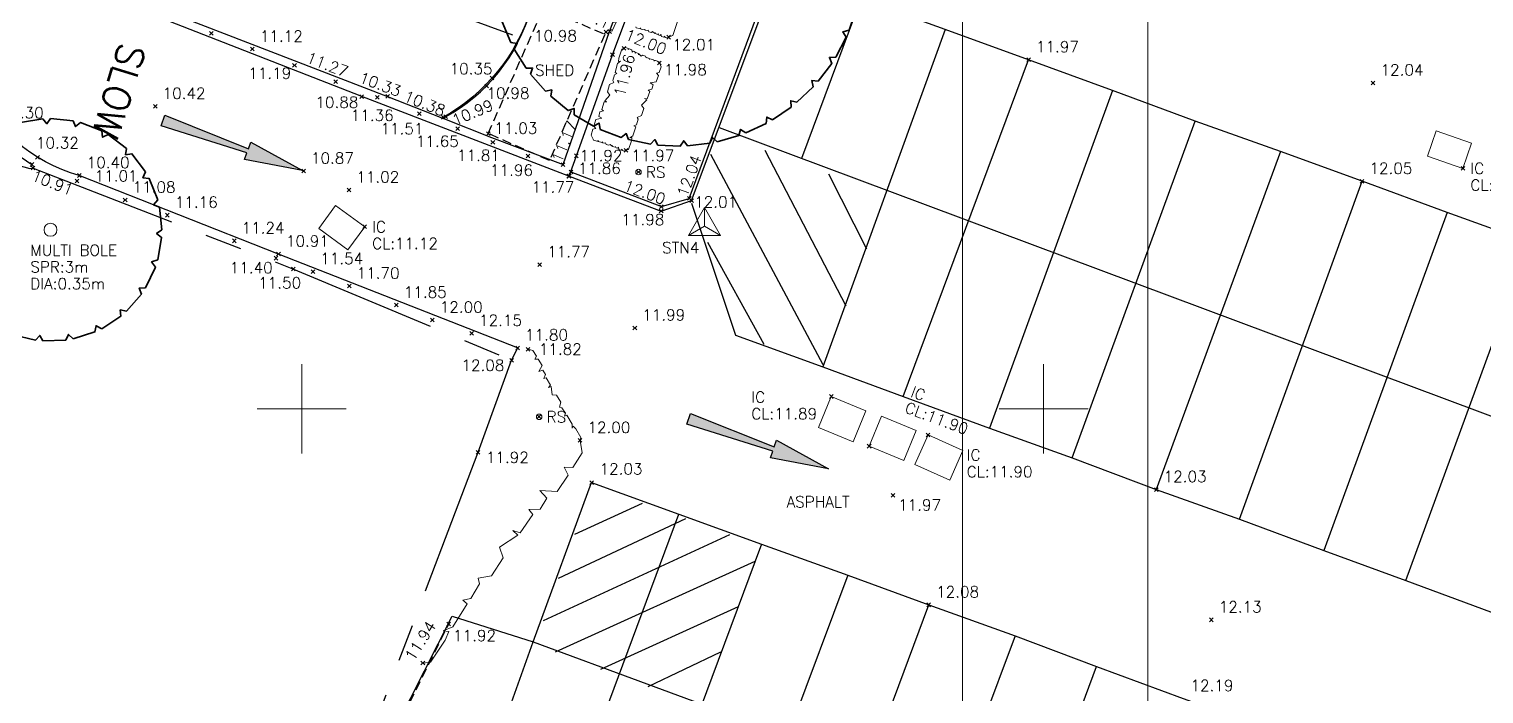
# Model space of a CAD drawing. Extents: x 521064 to 521635, y 174590 to 175241.
# Drawn here: x 521312.65 to 521351.87, y 174712.32 to 174730.23 of the extents above; entities that cross this region are included whole.
import ezdxf

# ---------------------------------------------------------------- set-up
doc = ezdxf.new("R2010")
doc.units = 0
doc.header["$PDMODE"] = 3
doc.header["$PDSIZE"] = 0.05
doc.linetypes.add('Centre', pattern=[7, 4, -1, 1, -1])
doc.linetypes.add('HIDDEN', pattern=[0.375, 0.25, -0.125])
doc.layers.get('0').update_dxf_attribs({"linetype": 'CONTINUOUS', "lineweight": 18})
for name, color, linetype, lineweight in [('I031G_SURVEY-GRID', 7, 'CONTINUOUS', 18), ('I042T_SURVEY-STA', 1, 'CONTINUOUS', 13), ('I901G_TITLE-SHEET', 7, 'CONTINUOUS', 18), ('I910T_TXT-GEN-S', 7, 'CONTINUOUS', 13), ('I923G_SURVEY-POINT', 7, 'CONTINUOUS', 18), ('I923T_SURVEY-LEVEL', 7, 'CONTINUOUS', 13), ('I941G_TREE', 72, 'CONTINUOUS', 18), ('I941G_TREE-VEG', 6, 'CONTINUOUS', 35), ('I941T_TREE-TXT', 82, 'CONTINUOUS', 13), ('I952G_KERB', 5, 'CONTINUOUS', 25), ('I960G_COVER', 1, 'CONTINUOUS', 18), ('I960T_COVER-TXT', 1, 'CONTINUOUS', 13), ('I976G_ST-FURN', 220, 'CONTINUOUS', 18), ('I976T_ST-FURN-TXT', 220, 'CONTINUOUS', 13), ('I995G_VEGETATION', 102, 'CONTINUOUS', 18)]:
    doc.layers.add(name, color=color, linetype=linetype, lineweight=lineweight)
for name, color, linetype in [('I280G_BLDG-FRAME', 7, 'HIDDEN'), ('I940G_SURFACE', 200, 'HIDDEN'), ('I971G_FENCE', 5, 'Centre'), ('I972G_WALL', 10, 'CONTINUOUS'), ('I997G_ROAD_MARKING', 7, 'CONTINUOUS')]:
    doc.layers.add(name, color=color, linetype=linetype)
doc.styles.add('MONOTXT', font='simplex.shx')

# ---------------------------------------------------------------- blocks, each defined once
blk = doc.blocks.new('PT_STATION')
at = {"color": 0, "linetype": 'Continuous', "flags": 128}
for points in [[(0, 0.5), (-0.433, -0.25)], [(-0.433, -0.25), (0, 0), (0, 0.5)], [(0.433, -0.25), (0, 0.5)], [(0, 0), (0.433, -0.25)], [(-0.433, -0.25), (0.433, -0.25)]]:
    blk.add_lwpolyline(points, dxfattribs=at)
blk = doc.blocks.new('HER Vegitation')
at = {"color": 0, "linetype": 'ByBlock'}
blk.add_polyline3d([(-0.00004, -0.00003, 0), (0.00496, 0.00717, 0), (0.01646, 0.00967, 0), (0.02056, 0.00527, 0), (0.02246, 0.01117, 0), (0.03586, 0.01367, 0), (0.04366, 0.00467, 0), (0.04396, 0.01187, 0), (0.05246, 0.01397, 0), (0.05806, 0.00867, 0), (0.05866, 0.01307, 0), (0.07366, 0.01587, 0), (0.07616, 0.01117, 0), (0.07586, 0.01587, 0), (0.09056, 0.01277, 0), (0.09396, 0.01967, 0), (0.10836, 0.02277, 0), (0.11586, 0.01747, 0), (0.11806, 0.02087, 0), (0.12926, 0.02367, 0), (0.13396, 0.02057, 0), (0.13366, 0.02467, 0), (0.15176, 0.02867, 0), (0.15836, 0.02587, 0), (0.15586, 0.02897, 0), (0.16176, 0.03147, 0), (0.17966, 0.03497, 0), (0.18366, 0.03187, 0)], dxfattribs=at)
blk = doc.blocks.new('1038-4m')
blk.add_hatch(color=256).paths.add_polyline_path([(-0.15, 0), (-0.06, 2.425), (-0.25, 2.425), (0, 4), (0.25, 2.425), (0.06, 2.425), (0.15, 0)])
at = {"flags": 128}
blk.add_lwpolyline([(-0.15, 0), (-0.06, 2.425), (-0.25, 2.425), (0, 4), (0.25, 2.425), (0.06, 2.425), (0.15, 0), (-0.15, 0)], dxfattribs=at)

msp = doc.modelspace()

# ---------------------------------------------------------------- linework, layer by layer
at = {"layer": 'I031G_SURVEY-GRID'}
for p, q in [((521320, 174721.2), (521320, 174718.8)), ((521340, 174721.2), (521340, 174718.8)), ((521318.8, 174720), (521321.2, 174720)), ((521338.8, 174720), (521341.2, 174720))]:
    msp.add_line(p, q, dxfattribs=at)
at = {"layer": 'I280G_BLDG-FRAME'}
msp.add_polyline3d([(521325.027, 174727.415, 11.029), (521326.521, 174730.811, 10.979), (521328.17, 174730.085, 11.114), (521326.677, 174726.689, 11.164)], close=True, dxfattribs=at)
at = {"layer": 'I901G_TITLE-SHEET'}
for points in [[(521342.812, 174590.228), (521134.212, 174590.228), (521134.212, 174754.428), (521342.812, 174754.428)], [(521546.412, 174590.228), (521337.812, 174590.228), (521337.812, 174754.428), (521546.412, 174754.428)]]:
    msp.add_lwpolyline(points, close=True, dxfattribs=at)
at = {"layer": 'I923G_SURVEY-POINT'}
for p in [(521317.561, 174730.114, 11.036), (521328.199, 174730.151, 11.113), (521328.299, 174730.164, 11.134), (521329.888, 174730.011, 12.013), (521318.671, 174729.689, 11.119), (521328.691, 174729.711, 11.998), (521319.805, 174729.253, 11.191), (521328.378, 174729.537, 11.958), (521329.641, 174729.317, 11.979), (521339.594, 174729.403, 11.972), (521320.914, 174728.815, 11.274), (521325.128, 174728.909, 10.35), (521321.616, 174728.412, 10.883), (521322.313, 174728.416, 10.326), (521324.982, 174728.699, 10.982), (521348.883, 174728.778, 12.042), (521316.05, 174728.149, 10.419), (521322.039, 174728.389, 11.355), (521323.167, 174727.948, 11.506), (521323.814, 174727.855, 10.387), (521323.881, 174727.867, 10.985), (521324.2, 174727.549, 11.654), (521325.027, 174727.415, 11.029), (521325.152, 174727.181, 11.806), (521328.738, 174726.964, 11.967), (521312.728, 174726.581, 10.565), (521312.756, 174726.486, 10.914), (521312.876, 174726.776, 10.316), (521326.103, 174726.814, 11.958), (521327.046, 174726.58, 11.172), (521327.403, 174726.815, 11.919), (521351.305, 174726.477, 12.065), (521313.943, 174726.138, 11.011), (521314.003, 174726.285, 10.405), (521320.049, 174726.405, 10.867), (521327.2, 174726.267, 11.775), (521327.2, 174726.266, 11.772), (521327.205, 174726.263, 11.775), (521327.213, 174726.269, 11.851), (521327.255, 174726.38, 11.856), (521329.078, 174726.377, 11.985), (521348.585, 174726.129, 12.051), (521321.272, 174725.894, 11.016), (521330.447, 174725.669, 12.044), (521315.24, 174725.624, 11.085), (521329.69, 174725.327, 11.981), (521329.695, 174725.447, 12.003), (521330.51, 174725.611, 12.006), (521316.38, 174725.217, 11.155), (521321.697, 174724.904, 11.118), (521318.179, 174724.525, 11.24), (521319.374, 174724.17, 10.915), (521319.307, 174724.059, 11.397), (521319.775, 174723.765, 11.504), (521326.416, 174723.882, 11.769), (521320.3, 174723.698, 11.541), (521321.281, 174723.307, 11.701), (521322.551, 174722.794, 11.85), (521323.521, 174722.392, 11.995), (521328.98, 174722.179, 11.993), (521324.58, 174722.034, 12.149), (521325.82, 174721.642, 11.802), (521326.103, 174721.604, 11.816), (521325.658, 174721.307, 12.075), (521334.277, 174720.332, 11.888), (521326.4, 174719.786, 11.955), (521327.502, 174719.15, 12.001), (521336.885, 174719.296, 11.904), (521324.755, 174718.831, 11.923), (521335.297, 174718.995, 11.905), (521327.814, 174718.012, 12.03), (521343.036, 174717.827, 12.032), (521335.941, 174717.674, 11.975), (521336.903, 174714.721, 12.08), (521344.522, 174714.317, 12.128), (521323.961, 174714.202, 11.924), (521323.265, 174713.156, 11.943)]:
    msp.add_point(p, dxfattribs=at)
at = {"layer": 'I940G_SURFACE'}
msp.add_polyline3d([(521317.498, 174700.675, 11.797), (521320.583, 174707.396, 11.853), (521323.961, 174714.202, 11.924)], dxfattribs=at)
at = {"layer": 'I941G_TREE'}
msp.add_circle((521313.227, 174724.822), 0.175, dxfattribs=at)
at = {"layer": 'I941G_TREE-VEG'}
for points in [[(521334.757, 174730.196), (521334.95, 174730.769), (521334.84, 174730.9), (521334.999, 174730.964)], [(521325.404, 174730.426), (521325.638, 174729.869), (521325.808, 174729.843), (521325.73, 174729.689)], [(521334.395, 174729.476), (521334.678, 174730.01), (521334.59, 174730.158), (521334.757, 174730.196)], [(521325.73, 174729.689), (521326.051, 174729.177), (521326.222, 174729.178), (521326.171, 174729.015)], [(521333.922, 174728.824), (521334.287, 174729.306), (521334.224, 174729.465), (521334.395, 174729.476)], [(521326.171, 174729.015), (521326.569, 174728.56), (521326.738, 174728.589), (521326.714, 174728.419)], [(521333.35, 174728.256), (521333.788, 174728.673), (521333.751, 174728.841), (521333.922, 174728.824)], [(521326.714, 174728.419), (521327.18, 174728.034), (521327.342, 174728.091), (521327.345, 174727.919)], [(521332.695, 174727.787), (521333.194, 174728.129), (521333.185, 174728.3), (521333.35, 174728.256)], [(521313.023, 174727.815), (521312.418, 174727.711), (521312.362, 174727.548), (521312.223, 174727.649)], [(521313.838, 174727.759), (521313.227, 174727.822), (521313.13, 174727.68), (521313.023, 174727.815)], [(521314.608, 174727.486), (521314.037, 174727.711), (521313.905, 174727.601), (521313.838, 174727.759)], [(521327.345, 174727.919), (521327.867, 174727.614), (521328.018, 174727.696), (521328.049, 174727.527)], [(521331.973, 174727.43), (521332.52, 174727.687), (521332.538, 174727.858), (521332.695, 174727.787)], [(521315.275, 174727.015), (521314.786, 174727.385), (521314.629, 174727.315), (521314.608, 174727.486)], [(521328.049, 174727.527), (521328.613, 174727.309), (521328.749, 174727.414), (521328.807, 174727.252)], [(521330.404, 174727.083), (521331.005, 174727.154), (521331.076, 174727.31), (521331.202, 174727.193)], [(521331.202, 174727.193), (521331.784, 174727.359), (521331.83, 174727.525), (521331.973, 174727.43)], [(521315.791, 174726.381), (521315.42, 174726.87), (521315.25, 174726.844), (521315.275, 174727.015)], [(521328.807, 174727.252), (521329.399, 174727.129), (521329.516, 174727.254), (521329.599, 174727.103)], [(521329.599, 174727.103), (521330.203, 174727.076), (521330.298, 174727.219), (521330.404, 174727.083)], [(521316.116, 174725.631), (521315.891, 174726.202), (521315.72, 174726.224), (521315.791, 174726.381)], [(521316.227, 174724.822), (521316.165, 174725.432), (521316.006, 174725.499), (521316.116, 174725.631)], [(521316.116, 174724.013), (521316.22, 174724.617), (521316.086, 174724.724), (521316.227, 174724.822)], [(521315.791, 174723.263), (521316.054, 174723.817), (521315.953, 174723.957), (521316.116, 174724.013)], [(521315.275, 174722.63), (521315.678, 174723.092), (521315.619, 174723.253), (521315.791, 174723.263)], [(521314.608, 174722.158), (521315.121, 174722.495), (521315.107, 174722.666), (521315.275, 174722.63)], [(521313.838, 174721.885), (521314.423, 174722.07), (521314.456, 174722.239), (521314.608, 174722.158)], [(521312.223, 174721.995), (521312.819, 174721.85), (521312.935, 174721.977), (521313.023, 174721.829)], [(521313.023, 174721.829), (521313.636, 174721.85), (521313.713, 174722.004), (521313.838, 174721.885)]]:
    msp.add_lwpolyline(points, dxfattribs=at)
at = {"layer": 'I952G_KERB'}
for points in [[(521327.205, 174726.263, 11.775), (521329.69, 174725.327, 11.981), (521330.51, 174725.611, 12.006), (521333.531, 174733.66, 12.012), (521336.744, 174742.518, 12.027), (521336.996, 174743.194, 12.005), (521337.551, 174744.708, 12.01), (521337.832, 174745.448, 12.024), (521340.664, 174753.387, 12.045), (521343.657, 174761.953, 12.054), (521346.749, 174770.855, 12.043), (521348.505, 174775.775, 12.011), (521348.893, 174776.937, 11.999)], [(521327.255, 174726.38, 11.856), (521329.695, 174725.447, 12.003), (521330.447, 174725.669, 12.044), (521333.422, 174733.695, 12.061), (521336.639, 174742.556, 12.077), (521336.898, 174743.234, 12.041), (521337.424, 174744.742, 12.04), (521337.707, 174745.509, 12.09), (521340.553, 174753.422, 12.109), (521343.562, 174761.98, 12.095), (521346.659, 174770.902, 12.092), (521348.382, 174775.797, 12.141), (521348.798, 174776.949, 12.05)]]:
    msp.add_polyline3d(points, dxfattribs=at)
at = {"layer": 'I960G_COVER'}
for points in [[(521351.305, 174726.477, 12.065), (521350.347, 174726.808, 12.075), (521350.581, 174727.486, 12.077), (521351.539, 174727.155, 12.068)], [(521321.697, 174724.904, 11.118), (521320.912, 174725.477, 10.999), (521320.457, 174724.854, 10.988), (521321.242, 174724.281, 11.108)], [(521334.277, 174720.332, 11.888), (521335.211, 174719.949, 11.883), (521334.867, 174719.111, 11.91), (521333.933, 174719.494, 11.915)], [(521335.297, 174718.995, 11.905), (521336.23, 174718.613, 11.908), (521336.56, 174719.417, 11.881), (521335.626, 174719.8, 11.877)], [(521336.885, 174719.296, 11.904), (521337.824, 174718.878, 11.917), (521337.469, 174718.08, 11.928), (521336.53, 174718.498, 11.915)]]:
    msp.add_polyline3d(points, close=True, dxfattribs=at)
at = {"layer": 'I971G_FENCE'}
for points in [[(521310.178, 174727.174, 10.346), (521312.671, 174726.472, 10.564), (521312.756, 174726.486, 10.914), (521319.775, 174723.765, 11.504), (521325.658, 174721.307, 12.075)], [(521320.857, 174708.558, 11.87), (521324.755, 174718.831, 11.923), (521325.658, 174721.307, 12.075)]]:
    msp.add_polyline3d(points, dxfattribs=at)
at = {"layer": 'I972G_WALL'}
for points in [[(521333.436, 174734.151, 12.073), (521330.47, 174735.249, 10.84), (521328.343, 174736.041, 10.201), (521326.084, 174730.486, 10.32), (521325.997, 174730.271, 10.324), (521325.9, 174730.06, 10.328), (521325.794, 174729.854, 10.331), (521325.678, 174729.654, 10.335), (521325.553, 174729.458, 10.339), (521325.42, 174729.269, 10.342), (521325.278, 174729.085, 10.346), (521325.128, 174728.909, 10.35), (521324.963, 174728.732, 10.355), (521324.79, 174728.564, 10.36), (521324.608, 174728.404, 10.366), (521324.42, 174728.252, 10.371), (521324.224, 174728.11, 10.376), (521324.022, 174727.977, 10.381), (521323.782, 174727.836, 10.387)], [(521323.811, 174727.826, 10.985), (521324.081, 174727.983, 10.985), (521324.275, 174728.108, 10.984), (521324.462, 174728.243, 10.983), (521324.643, 174728.387, 10.983), (521324.816, 174728.539, 10.982), (521324.982, 174728.699, 10.982), (521325.148, 174728.877, 10.981), (521325.305, 174729.062, 10.981), (521325.452, 174729.256, 10.98), (521325.588, 174729.457, 10.98), (521325.715, 174729.664, 10.979), (521325.83, 174729.878, 10.979), (521325.935, 174730.097, 10.978), (521326.028, 174730.321, 10.978), (521328.32, 174736.026, 10.947), (521328.816, 174735.821, 10.966), (521328.847, 174735.809, 11.05), (521329.343, 174735.628, 11.135), (521329.856, 174735.444, 11.213), (521330.262, 174735.299, 11.212)], [(521328.299, 174730.164, 11.134), (521330.167, 174735.095, 11.101), (521330.262, 174735.299, 11.212)], [(521327.2, 174726.267, 11.775), (521327.213, 174726.269, 11.851), (521327.403, 174726.815, 11.919), (521328.378, 174729.537, 11.958), (521330.42, 174734.996, 11.962), (521333.362, 174733.927, 12.047)], [(521327.2, 174726.266, 11.772), (521321.616, 174728.412, 10.883), (521315.308, 174730.869, 10.214), (521315.392, 174731.088, 10.214), (521322.313, 174728.416, 10.326), (521323.78, 174727.836, 10.383), (521323.851, 174727.814, 10.97), (521325.119, 174727.311, 11.028), (521327.046, 174726.58, 11.172)], [(521327.046, 174726.58, 11.172), (521328.299, 174730.164, 11.134)], [(521325.82, 174721.642, 11.802), (521319.374, 174724.17, 10.915), (521314.003, 174726.285, 10.405), (521313.767, 174726.358, 10.387), (521313.536, 174726.443, 10.369), (521313.31, 174726.542, 10.352), (521313.09, 174726.653, 10.334), (521312.876, 174726.776, 10.316), (521312.67, 174726.911, 10.312), (521312.472, 174727.057, 10.307), (521312.282, 174727.214, 10.302), (521312.102, 174727.381, 10.297), (521310.677, 174728.569, 10.225), (521310.534, 174728.385, 10.244), (521311.851, 174727.265, 10.446), (521311.993, 174727.133, 10.466), (521312.139, 174727.007, 10.486), (521312.29, 174726.886, 10.506), (521312.433, 174726.78, 10.526), (521312.579, 174726.678, 10.546), (521312.728, 174726.581, 10.565)], [(521325.82, 174721.642, 11.802), (521325.658, 174721.307, 12.075)]]:
    msp.add_polyline3d(points, dxfattribs=at)
at = {"layer": 'I976G_ST-FURN'}
for centre in [(521329.078, 174726.377, 11.985), (521326.4, 174719.786, 11.955)]:
    msp.add_circle(centre, 0.075, dxfattribs=at)
at = {"layer": 'I997G_ROAD_MARKING'}
for p, q in [((521335.075, 174731.044), (521333.469, 174726.747)), ((521337.347, 174730.215), (521334.047, 174721.13)), ((521336.215, 174720.33), (521339.594, 174729.403)), ((521341.861, 174728.578), (521338.543, 174719.483)), ((521340.766, 174718.677), (521344.082, 174727.75)), ((521362.66, 174715.837), (521331.261, 174727.572)), ((521346.383, 174726.927), (521343.036, 174717.827)), ((521345.278, 174717.028), (521348.585, 174726.129)), ((521350.879, 174725.29), (521347.554, 174716.182)), ((521349.766, 174715.373), (521353.096, 174724.492)), ((521326.8, 174708.111), (521330.163, 174717.165)), ((521332.391, 174716.356), (521329.032, 174707.331)), ((521334.721, 174715.52), (521331.355, 174706.512)), ((521333.551, 174705.68), (521336.903, 174714.721)), ((521324.531, 174708.939), (521326.236, 174713.728)), ((521326.236, 174713.728), (521348.815, 174705.402)), ((521339.231, 174713.887), (521335.838, 174704.835)), ((521338.067, 174704.058), (521341.428, 174713.064))]:
    msp.add_line(p, q, dxfattribs=at)
for points in [[(521325.687, 174730.064), (521317.317, 174733.125), (521317.082, 174733.104), (521316.85, 174733.059), (521316.625, 174732.988), (521316.408, 174732.894), (521316.203, 174732.777), (521316.012, 174732.639), (521315.836, 174732.48), (521315.679, 174732.304), (521315.542, 174732.112), (521315.426, 174731.907), (521315.333, 174731.69), (521315.264, 174731.464), (521315.22, 174731.232)], [(521364.287, 174720.428), (521362.011, 174721.213), (521359.796, 174722.036), (521357.557, 174722.866), (521355.386, 174723.657), (521353.096, 174724.492), (521350.879, 174725.29), (521348.585, 174726.129), (521346.383, 174726.927), (521344.082, 174727.75), (521341.861, 174728.578), (521339.594, 174729.403), (521337.347, 174730.215), (521335.075, 174731.044), (521332.872, 174731.881)], [(521334.047, 174721.13), (521336.215, 174720.33), (521338.543, 174719.483), (521340.766, 174718.677), (521343.036, 174717.827), (521345.278, 174717.028), (521347.554, 174716.182), (521349.766, 174715.373), (521352.044, 174714.53), (521354.241, 174713.74), (521356.53, 174712.887), (521358.689, 174712.096), (521361.034, 174711.247)], [(521332.391, 174716.356), (521334.721, 174715.52), (521336.903, 174714.721), (521339.231, 174713.887), (521341.428, 174713.064), (521343.759, 174712.198), (521345.975, 174711.404), (521350.525, 174709.741), (521348.815, 174705.402), (521347.056, 174700.86), (521344.844, 174701.669), (521342.548, 174702.469), (521340.366, 174703.228), (521338.067, 174704.058), (521335.838, 174704.835), (521333.551, 174705.68), (521331.355, 174706.512), (521329.032, 174707.331), (521326.8, 174708.111), (521324.531, 174708.939), (521321.811, 174709.979), (521324.055, 174714.417), (521326.236, 174713.728)]]:
    msp.add_lwpolyline(points, dxfattribs=at)
at = {"layer": 'I997G_ROAD_MARKING', "color": 2}
for points in [[(521332.488, 174726.967), (521334.666, 174722.776)], [(521334.053, 174721.187), (521331.028, 174726.853)], [(521335.231, 174724.299), (521334.21, 174726.319)], [(521330.503, 174725.544), (521331.694, 174721.986), (521334.047, 174721.13)], [(521330.942, 174724.491), (521332.453, 174721.745)], [(521326.236, 174713.728), (521327.814, 174718.012)], [(521327.814, 174718.012), (521330.163, 174717.165), (521332.391, 174716.356)], [(521327.36, 174716.621), (521329.182, 174717.464)], [(521326.918, 174715.436), (521330.352, 174717.045)], [(521331.53, 174716.603), (521326.507, 174714.291)], [(521326.844, 174713.455), (521332.226, 174715.896)], [(521328.065, 174712.993), (521331.773, 174714.675)], [(521329.337, 174712.524), (521331.296, 174713.452)]]:
    msp.add_lwpolyline(points, dxfattribs=at)

# ---------------------------------------------------------------- block references
at = {"layer": 'I042T_SURVEY-STA'}
msp.add_blockref('PT_STATION', (521330.858, 174724.919), dxfattribs=at)
at = {"layer": 'I995G_VEGETATION', "linetype": 'Continuous'}
for p, xscale, yscale, zscale, rotation in [((521331.413, 174734.341, 11.946), 24.62778735066319, 24.62778735066319, 24.62778735066319, 240.8034323430349), ((521329.888, 174730.011, 12.013), 4.976552763828503, 4.976552763828503, 4.976552763828503, 152.6921706385527), ((521327.858, 174727.264, 11.953), 13.8696994626317, 13.8696994626317, 13.8696994626317, 61.39803661863112), ((521328.691, 174729.711, 11.998), 5.515083826848642, 5.515083826848642, 5.515083826848642, 327.6435835127155), ((521329.641, 174729.317, 11.979), 13.5159841807437, 13.5159841807437, 13.5159841807437, 239.2265267636993), ((521328.738, 174726.964, 11.967), 4.991114953419316, 4.991114953419316, 4.991114953419316, 151.4243237045282), ((521326.103, 174721.604, 11.816), 15.15489272134098, 15.15489272134098, 15.15489272134098, 289.8956016985103), ((521327.502, 174719.15, 12.001), 39.37578255091677, 39.37578255091677, 39.37578255091677, 224.9538449056763)]:
    msp.add_blockref('HER Vegitation', p, dxfattribs=dict(at, xscale=xscale, yscale=yscale, zscale=zscale, rotation=rotation))
at = {"layer": 'I997G_ROAD_MARKING', "rotation": 250.3509847726674}
for p in [(521316.257, 174727.766), (521330.433, 174719.732)]:
    msp.add_blockref('1038-4m', p, dxfattribs=at)

# ---------------------------------------------------------------- texts
at = {"layer": 'I042T_SURVEY-STA', "style": 'MONOTXT'}
msp.add_text('STN4', height=0.3, dxfattribs=at).set_placement((521329.718, 174724.191))
at = {"layer": 'I910T_TXT-GEN-S', "style": 'MONOTXT'}
for s, p in [('SHED', (521326.292, 174728.97)), ('ASPHALT', (521333.072, 174717.344))]:
    msp.add_text(s, height=0.3, dxfattribs=at).set_placement(p)
at = {"layer": 'I923T_SURVEY-LEVEL', "style": 'MONOTXT'}
for s, rotation, p in [('11.11', 335.3639, (521327.413, 174730.598, 11.113)), ('12.00', 337.8221, (521328.685, 174729.964, 12.002)), ('11.27', 339.0959, (521320.097, 174729.339, 11.274)), ('11.96', 75.564, (521328.7, 174728.384, 11.958)), ('10.33', 339.7108, (521321.52, 174728.801, 10.326)), ('10.38', 338.1357, (521322.722, 174728.304, 10.383)), ('10.99', 22.6806, (521324.13, 174727.622, 10.985)), ('11.17', 67.4902, (521326.996, 174726.606, 11.172)), ('12.04', 69.4919, (521330.387, 174725.683, 12.044)), ('10.91', 338.4876, (521312.688, 174726.163, 10.914)), ('12.00', 339.8293, (521328.653, 174725.89, 12.003)), ('CL:11.90', 339.6608, (521336.234, 174719.915, 11.905)), ('11.94', 57.3554, (521323.013, 174713.181, 11.943))]:
    msp.add_text(s, height=0.3, rotation=rotation, dxfattribs=at).set_placement(p)
for s, p in [('11.12', (521318.871, 174729.889, 11.119)), ('10.98', (521326.261, 174729.898, 10.978)), ('12.01', (521329.987, 174729.658, 12.013)), ('11.97', (521339.794, 174729.603, 11.972)), ('10.35', (521323.986, 174729.01, 10.35)), ('11.98', (521329.762, 174728.985, 11.979)), ('12.04', (521349.083, 174728.978, 12.042)), ('11.19', (521318.56, 174728.889, 11.191)), ('10.42', (521316.25, 174728.349, 10.419)), ('10.98', (521324.982, 174728.353, 10.982)), ('10.30', (521311.887, 174727.825, 10.297)), ('10.88', (521320.369, 174728.107, 10.883)), ('11.36', (521321.321, 174727.756, 11.355)), ('11.51', (521322.123, 174727.397, 11.506)), ('11.03', (521325.194, 174727.409, 11.029)), ('10.32', (521312.834, 174727.013, 10.316)), ('11.65', (521323.077, 174727.057, 11.654)), ('10.87', (521320.249, 174726.605, 10.867)), ('11.81', (521324.186, 174726.678, 11.806)), ('11.92', (521327.49, 174726.671, 11.919)), ('11.97', (521328.887, 174726.672, 11.967)), ('10.40', (521314.203, 174726.485, 10.405)), ('11.96', (521325.076, 174726.28, 11.958)), ('11.86', (521327.445, 174726.328, 11.856)), ('12.05', (521348.785, 174726.329, 12.051)), ('11.01', (521314.418, 174726.123, 11.011)), ('11.08', (521315.44, 174725.824, 11.085)), ('11.02', (521321.472, 174726.094, 11.016)), ('11.77', (521326.194, 174725.824, 11.772)), ('CL:12.07', (521351.505, 174725.877, 12.065)), ('11.16', (521316.58, 174725.417, 11.155)), ('12.01', (521330.58, 174725.421, 12.006)), ('11.24', (521318.379, 174724.725, 11.24)), ('11.98', (521328.617, 174724.947, 11.981)), ('10.91', (521319.574, 174724.37, 10.915)), ('CL:11.12', (521321.897, 174724.304, 11.118)), ('11.54', (521320.5, 174723.898, 11.541)), ('11.77', (521326.616, 174724.082, 11.769)), ('11.40', (521318.059, 174723.65, 11.397)), ('11.70', (521321.481, 174723.507, 11.701)), ('11.50', (521318.826, 174723.244, 11.504)), ('11.85', (521322.751, 174722.994, 11.85)), ('12.00', (521323.721, 174722.592, 11.995)), ('11.99', (521329.18, 174722.379, 11.993)), ('12.15', (521324.78, 174722.234, 12.149)), ('11.80', (521326.02, 174721.842, 11.802)), ('11.82', (521326.391, 174721.458, 11.816)), ('12.08', (521324.305, 174721.023, 12.075)), ('CL:11.89', (521332.119, 174719.718, 11.888)), ('12.00', (521327.702, 174719.35, 12.001)), ('11.92', (521324.964, 174718.542, 11.923)), ('12.03', (521328.029, 174718.231, 12.028)), ('CL:11.90', (521337.927, 174718.157, 11.904)), ('12.03', (521343.236, 174718.027, 12.032)), ('11.97', (521336.079, 174717.261, 11.975)), ('12.08', (521337.103, 174714.921, 12.08)), ('12.13', (521344.722, 174714.517, 12.128)), ('11.92', (521324.08, 174713.743, 11.924)), ('12.19', (521343.959, 174712.398, 12.189))]:
    msp.add_text(s, height=0.3, dxfattribs=at).set_placement(p)
at = {"layer": 'I941T_TREE-TXT', "style": 'MONOTXT'}
for s, p in [('MULTI BOLE', (521312.683, 174724.122)), ('SPR:3m', (521312.683, 174723.672)), ('DIA:0.35m', (521312.683, 174723.222))]:
    msp.add_text(s, height=0.3, dxfattribs=at).set_placement(p)
at = {"layer": 'I960T_COVER-TXT', "style": 'MONOTXT'}
for p in [(521351.505, 174726.327), (521321.897, 174724.754), (521332.119, 174720.168), (521337.927, 174718.607)]:
    msp.add_text('IC', height=0.3, dxfattribs=at).set_placement(p)
msp.add_text('IC', height=0.3, rotation=339.6608, dxfattribs=at).set_placement((521336.391, 174720.337))
at = {"layer": 'I976T_ST-FURN-TXT', "style": 'MONOTXT'}
for p in [(521329.278, 174726.227), (521326.6, 174719.636)]:
    msp.add_text('RS', height=0.3, dxfattribs=at).set_placement(p)
at = {"layer": 'I997G_ROAD_MARKING', "style": 'MONOTXT'}
msp.add_text('SLOW', height=0.73, rotation=252.7832, dxfattribs=at).set_placement((521315.107, 174729.906))

doc.saveas('drawing.dxf')
